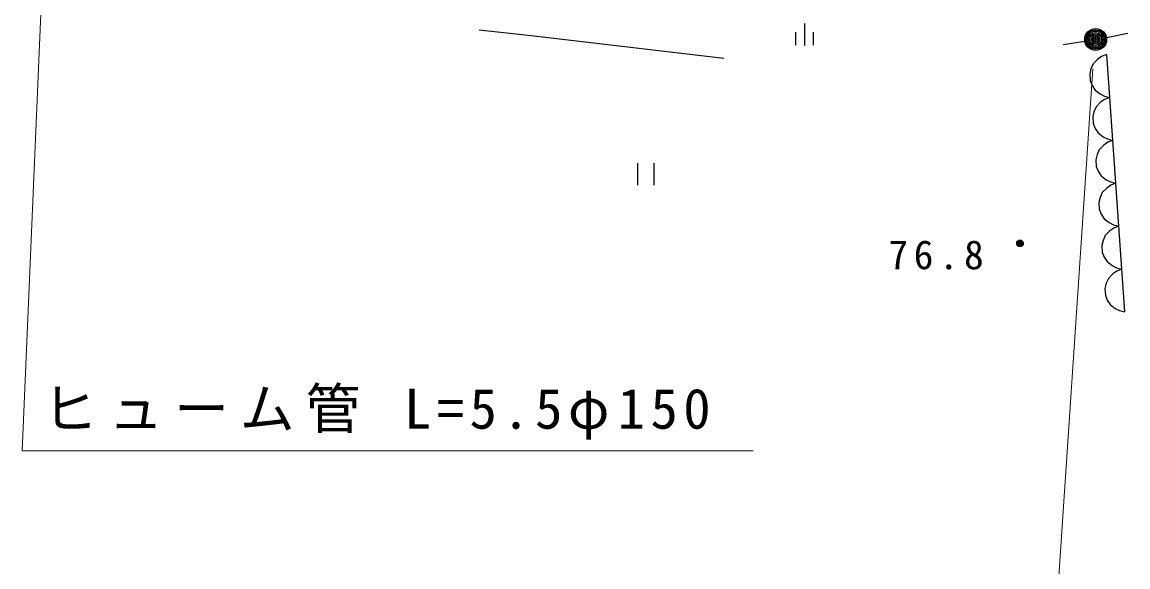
# Model space of a CAD drawing. Units: millimetres, scale not verified. Extents: x 40000 to 680000, y 20000 to 380000.
# Drawn here: x 388782 to 439260, y 236553 to 261400 of the extents above; entities that cross this region are included whole.
import ezdxf

# ---------------------------------------------------------------- set-up
doc = ezdxf.new("R2010")
doc.units = ezdxf.units.MM
doc.header["$LTSCALE"] = 1000
doc.layers.add('M-BGD', color=7, linetype='Continuous', lineweight=25)
doc.layers.add('M-STR-HTXT', color=7, linetype='Continuous', lineweight=13)
doc.styles.add('ＭＳ ゴシック', font='')
doc.styles.get('ＭＳ ゴシック').set_extended_font_data('MS Gothic')

msp = doc.modelspace()

# ---------------------------------------------------------------- linework, layer by layer
at = {"layer": 'M-BGD'}
for p, q in [((409643, 261048), (412164, 260775)), ((424494, 261341), (424494, 260341)), ((412164, 260775), (420818, 259753)), ((424094, 260943), (424094, 260343)), ((424894, 260943), (424894, 260343)), ((437295, 260524), (436309, 260360)), ((438279, 260705), (439260, 260901)), ((437677, 259495), (437575, 259271)), ((437879, 259701), (437677, 259495)), ((438062, 259832), (437879, 259701)), ((438281, 259921), (438062, 259832)), ((438281, 259921), (439111, 248181)), ((437575, 259271), (437518, 259036)), ((437518, 259036), (437539, 258733)), ((437539, 258733), (437629, 258508)), ((437629, 258508), (437762, 258301)), ((437762, 258301), (437990, 258126)), ((437990, 258126), (438189, 258027)), ((438189, 258027), (438420, 257964)), ((438420, 257964), (438200, 257875)), ((437816, 257538), (437713, 257315)), ((438017, 257744), (437816, 257538)), ((438200, 257875), (438017, 257744)), ((437713, 257315), (437656, 257079)), ((437656, 257079), (437678, 256776)), ((437678, 256776), (437767, 256551)), ((437767, 256551), (437900, 256345)), ((437900, 256345), (438129, 256169)), ((438129, 256169), (438327, 256070)), ((438327, 256070), (438558, 256008)), ((438558, 256008), (438338, 255918)), ((437954, 255581), (437852, 255358)), ((438156, 255787), (437954, 255581)), ((438338, 255918), (438156, 255787)), ((416873, 254970), (416873, 253970)), ((417640, 253970), (417640, 254970)), ((437852, 255358), (437794, 255123)), ((437794, 255123), (437816, 254820)), ((437816, 254820), (437906, 254595)), ((437906, 254595), (438038, 254388)), ((438038, 254388), (438267, 254212)), ((438267, 254212), (438466, 254113)), ((438476, 253962), (438294, 253831)), ((438466, 254113), (438696, 254051)), ((438696, 254051), (438476, 253962)), ((437990, 253401), (437933, 253166)), ((438092, 253625), (437990, 253401)), ((438294, 253831), (438092, 253625)), ((437933, 253166), (437954, 252863)), ((437954, 252863), (438044, 252638)), ((438044, 252638), (438176, 252431)), ((438176, 252431), (438405, 252256)), ((438405, 252256), (438604, 252157)), ((438615, 252005), (438432, 251874)), ((438604, 252157), (438834, 252094)), ((438834, 252094), (438615, 252005)), ((438128, 251445), (438071, 251209)), ((438230, 251668), (438128, 251445)), ((438432, 251874), (438230, 251668)), ((438071, 251209), (438092, 250906)), ((438092, 250906), (438182, 250681)), ((438182, 250681), (438315, 250475)), ((438315, 250475), (438543, 250299)), ((438570, 249917), (438369, 249711)), ((438543, 250299), (438742, 250200)), ((438753, 250048), (438570, 249917)), ((438742, 250200), (438973, 250138)), ((438973, 250138), (438753, 250048)), ((438266, 249488), (438209, 249253)), ((438369, 249711), (438266, 249488)), ((438209, 249253), (438231, 248950)), ((438231, 248950), (438320, 248725)), ((438320, 248725), (438453, 248518)), ((438453, 248518), (438682, 248342)), ((438682, 248342), (438880, 248243)), ((438880, 248243), (439111, 248181))]:
    msp.add_line(p, q, dxfattribs=at)
for centre, radius in [((437789, 260607), 498), ((437789, 260607), 440), ((437789, 260607), 382), ((437789, 260607), 322), ((437789, 260607), 265), ((437789, 260607), 195), ((437789, 260607), 135), ((437789, 260607), 77.5), ((437789, 260607), 15), ((434334, 251310), 150), ((434334, 251310), 131), ((434334, 251310), 112), ((434334, 251310), 93.8), ((434334, 251310), 75), ((434334, 251310), 56.3), ((434334, 251309), 37.5), ((434334, 251310), 18.8)]:
    msp.add_circle(centre, radius, dxfattribs=at)
at = {"layer": 'M-STR-HTXT'}
for p, q in [((389759, 264507), (388782, 241841)), ((437656, 259275), (435912, 233291)), ((388782, 241841), (422157, 241841))]:
    msp.add_line(p, q, dxfattribs=at)

# ---------------------------------------------------------------- texts
at = {"layer": 'M-BGD', "insert": (428334, 250110), "char_height": 1320, "attachment_point": 7, "style": 'ＭＳ ゴシック'}
msp.add_mtext('\\T1.28;76.8', dxfattribs=at)
at = {"layer": 'M-STR-HTXT', "insert": (389718, 242357), "char_height": 1833, "attachment_point": 7, "style": 'ＭＳ ゴシック'}
msp.add_mtext('\\T1.2;ヒューム管\\~L=5.5φ150', dxfattribs=at)

doc.saveas('drawing.dxf')
